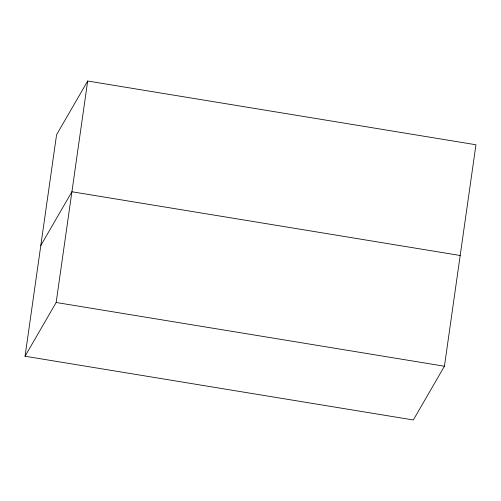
<?xml version="1.0" encoding="UTF-8"?>
<svg xmlns="http://www.w3.org/2000/svg" width="501" height="501" viewBox="0 0 501 501"><rect width="100%" height="100%" fill="white"/><g stroke="black" fill="none" stroke-linecap="round" stroke-linejoin="round"><path stroke-width="0.75" d="M25.05 356.236L56.569 134.769L87.675 81.024L475.95 144.764L444.431 366.231L413.325 419.976L25.05 356.236L56.156 302.491L87.675 81.024M40.806 245.503L71.912 191.758L460.194 255.497M56.156 302.491L444.431 366.231"/></g></svg>
